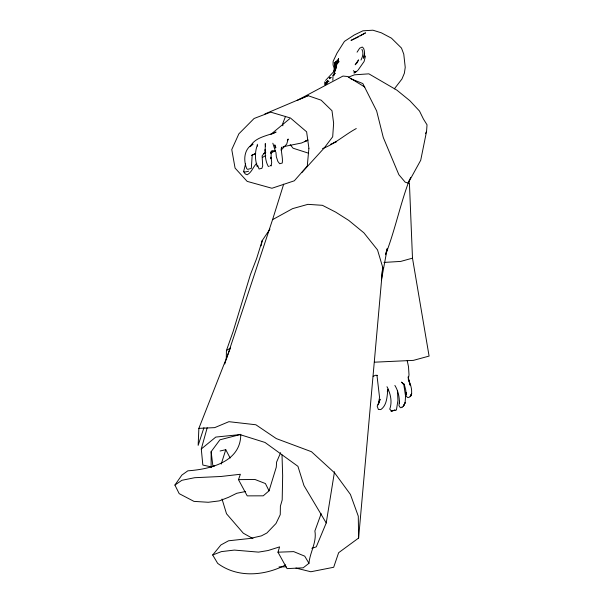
<?xml version="1.0" encoding="UTF-8"?>
<svg xmlns="http://www.w3.org/2000/svg" width="604" height="604" viewBox="0 0 604 604"><rect width="100%" height="100%" fill="white"/><g stroke="black" fill="none" stroke-linecap="round" stroke-linejoin="round"><path stroke-width="0.91" d="M211.113 467.202L211.143 451.664L219.924 439.81L239.977 434.601L264.997 442.453L297.931 466.318L303.955 485.541L326.228 522.966L316.285 546.831L311.845 548.341M334.699 73.794L334.933 73.167L333.038 75.44L332.827 80.34M335.514 69.15L334.51 66.901L334.729 66.432L335.303 68.456L334.51 66.901L335.416 64.93L335.144 63.782L336.436 63.571L334.359 64.039L335.847 65.806L334.948 64.371L335.144 63.782L334.518 65.338L336.436 63.571L335.522 63.495L335.409 61.631L339.138 61.57L334.51 66.901L335.514 69.15L334.729 66.432L336.436 63.571L334.88 63.684L334.246 62.529L337.493 62.899L337.681 61.88L335.733 63.669M336.617 64.424L337.493 62.899L336.202 63.382L335.197 65.134L335.469 66.327L336.617 64.424L336.262 61.797L334.359 64.039L335.114 63.677M334.065 71.959L334.238 67.859M226.273 358.799L226.44 350.516L233.121 331.543L250.426 274.571L256.617 258.572L262.242 240.513L269.943 229.135M230.6 347.579L198.867 428.364L198.157 445.352L203.948 427.67M240.754 434.284C240.988 462.022 210.094 469.24 187.836 470.826L181.864 475.076L174.911 485.065L179.199 493.657L193.975 501.38L208.282 502.271L219.312 500.882L228.576 497.296L236.783 493.272L245.503 491.528M350.169 78.49L362.823 83.556L376.654 110.977L383.276 137.486L398.844 174.662L405.201 182.189L408.168 183.065L420.716 160.249L426.567 131.34L427.028 124.824L423.412 119.003L419.493 111.03L409.837 100.694L396.911 90.162L368.87 73.839L354.473 74.82L348.493 77.146M252.208 154.964L251.317 168.403L247.67 169.362L246.742 168.697C243.216 160.226 243.895 148.788 253.053 144.092L250.169 146.666C255.137 137.025 267.074 136.074 276.058 132.072L271.921 133.967M225.926 360.46L272.57 219.66L292.6 208.629L307.904 204.348L322.408 205.315L335.65 212.102L348.787 220.437L363.887 232.827L377.523 249.92L382.709 267.308L358.61 538.043L338.633 552.705L333.68 567.269L310.856 571.754L295.937 568.077M337.84 60.883L338.61 58.754L337.84 60.883L336.783 60.415L337.923 60M382.709 267.308L381.388 280.135L387.262 248.531L385.662 253.839M334.155 71.906L334.563 68.916L333.061 65.005L333.136 61.344L337.009 53.114L344.439 41.382L354.337 34.941L362.883 30.827L372.917 30.2L381.298 32.797L391.46 38.173L401.486 48.071L403.766 54.134L405.231 67.338L404.378 73.212L401.947 79.003L394.382 88.833M334.012 75.5L334.903 69.445M389.671 409.338C392.487 401.864 390.531 393.68 386.99 386.719M334.495 471.747L326.228 522.966M271.211 165.775L271.694 162.363L271.053 157.153L270.992 158.754L271.324 150.962L270.962 153.59L272.6 151.008M281.154 149.475L281.524 147.157C280.89 152.533 283.042 157.787 282.279 163.027L279.697 163.752L277.87 161.427L276.36 156.859L275.907 152.132M324.756 81.857L324.733 84.847M364.605 53.341L363.661 58.112L364.605 53.341L364.288 50.517L363.616 48.343L362.249 47.014L359.652 48.207L357.062 52.186M334.51 66.901L335.197 65.134L336.118 64.87L336.285 63.865L336.617 64.16M245.586 163.873L243.593 171.627L245.209 173.914L247.195 174.76C251.989 172.208 253.031 166.757 256.768 163.276M327.451 82.023L327.738 80.664L328.954 81.427L325.677 82.522L325.548 84.809L327.451 82.023L327.519 82.967L326.115 83.616L325.677 82.522L327.738 80.664M261.102 245.851L262.242 240.513M334.941 67.656L335.356 65.859M365.503 56.013L364.091 61.517L358.089 70.094M285.669 564.899C264.575 575.884 237.599 578.217 217.659 563.358L212.691 554.993L221.404 551.611L234.39 550.085L258.52 552.124L268.048 550.531L279.599 546.884L277.968 552.192L287.059 568.621L303.193 567.813L308.961 563.306C309.89 552.305 316.979 542.173 314.88 530.984L321.169 513.664M211.755 467.013L202.838 465.042L201.283 448.999L207.187 427.753M336.307 66.772L335.069 71.144L336.685 65.738M387.504 390.916L387.934 389.467C386.938 396.322 387.164 405.148 380.814 409.58L378.414 409.512L377.19 406.205L380.15 399.274L378.195 404.816L379.38 401.139L378.429 403.51L379.554 397.387L376.941 375.129M283.676 184.167L272.57 219.66M334.563 68.916L333.687 71.71L325.571 80.43M257.244 145.428C254.677 152.223 255.031 159.962 257.236 166.795M221.215 464.091L225.768 449.708L220.083 450.992M224.763 364.001L225.632 361.343M409.021 180.958C399.954 205.247 394.948 230.6 385.511 254.745M280.641 452.675L276.587 462.113L276.277 467.179L269.044 490.81L263.238 495.824L247.217 495.869L238.482 479.644L240.369 474.268L220.905 476.488L194.647 477.711L181.872 480.301L174.911 485.065M285.533 116.338L282.589 124.009L282.876 125.768M360.996 60.045C362.702 56.7 363.834 52.82 361.909 49.332M408.168 183.065L410.629 177.516M425.465 133.703L426.567 131.34M357.568 61.94L358.557 59.894L355.175 64.764L357.243 62.62M403.336 406.379L405.125 402.694L403.336 406.379L405.125 402.694L405.556 396.141L403.736 384.174M387.285 391.649L388.508 389.195M287.33 140.596L288.191 139.018L286.711 144.077L281.034 150.253M334.518 65.338L335.824 63.858M329.98 77.818L329.414 78.694L331.007 77.357L329.437 77.976L331.007 77.357M212.691 554.993L220.898 544.967L228.531 540.791L249.996 538.466L261.396 535.876L266.87 533.015L275.99 523.517L280.248 514.661L280.399 506.167L282.189 499.991L282.664 475.68L282.008 454.948M353.906 72.963L354.729 71.974L356.481 71.544L357.553 70.577M333.038 75.44L334.933 73.167M301.804 172.578L324.272 147.92L332.691 136.783L333.627 123.254L331.989 110.728L321.154 100.181L308.048 95.666L264.862 113.96M334.759 73.371L333.28 74.919L334.782 73.612M270.879 134.337L289.656 118.754M201.283 448.999L215.787 437.077L239.977 434.601M354.246 72.986L356.481 71.544M270.562 152.895L272.872 151.408M356.269 128.546C344.703 134.828 334.963 143.926 322.536 148.576M336.285 63.865L335.137 64.379M226.44 350.516L230.335 348.168M360.075 35.953L365.548 32.85L351.022 40.43L358.512 36.844M262.506 157.365L265.76 155.621M282.71 147.293L284.235 146.485M255.726 153.544L251.347 155.47M265.805 152.306L264.378 152.971L262.106 155.9L262.702 165.858L261.925 168.297L259.078 168.984L257.546 165.111M330.38 144.401L336.315 141.781L333.725 142.642M308.048 95.666L297.123 100.43L342.959 76.066L347.549 76.512L364.808 87.059M307.813 140.264L301.479 143.02L283.238 146.697M373.174 376.3L375.688 375.212L377.289 375.65M255.039 153.831L252.97 154.692L255.439 154.186M409.399 182.77L412.487 258.157L400.746 261.411L383.985 262.423M391.143 411.105L394.888 410.124L391.143 411.105L390.463 409.603M248.667 171.181L245.043 172.057L243.593 171.627M271.113 152.253L275.454 151.272M391.785 410.946L396.413 410.033L397.938 400.452L397.492 391.09M263.548 153.567L265.216 153.303M271.558 151.362L275.281 150.924L272.849 143.216M271.702 151.242L275.281 150.924M198.867 428.364L214.699 427.632L228.908 421.683L255.862 424.763L276.33 438.602L311.468 451.709L334.676 472.94L350.418 494.442L358.278 516.163L358.61 538.043M277.968 552.192L293.71 551.618L304.733 556.171L308.961 563.306M374.472 362.189L413.363 360.377L429.089 356.088L412.487 258.157M238.482 479.644L254.948 479.47L265.398 483.54L269.044 490.81M279.018 566.907L286.19 566.831M214.518 466.031L212.85 465.82L211.143 451.664M269.173 166.47L268.229 166.334C264.416 159.479 265.277 151.076 265.299 143.586L265.443 146.017M308.689 153.242L293.091 148.222L290.169 144.613M252.978 538.625L243.306 533.196L226.523 513.77L222.023 499.04M270.101 165.217L270.924 165.949M404.408 384.786L401.517 382.106L403.6 384.491M353.355 70.668L354.729 71.974M335.915 65.61L334.82 64.062L335.847 65.806M335.771 64.311L336.118 64.87M225.768 449.708L230.162 458.036M394.888 385.42C398.179 390.856 399.584 397.107 399.38 403.464L399.478 401.222L398.965 405.646L400.376 407.73L402.377 407.458L402.166 406.296M275.922 147.648L274.752 144.862L275.371 148.161M410.003 385.042L408.145 377.606M404.144 383.985L405.722 389.874L406.25 394.729L406.341 392.472L406.039 396.149L407.881 397.636L409.603 397.054L411.241 395.62C412.562 390.048 410.66 384.325 408.289 379.312L409.006 374.888L408.515 366.779L407.209 360.603M410.033 384.854L408.161 376.813M257.327 144.273L257.402 146.123M308.893 148.29L307.277 166.092L294.314 180.8L271.943 188.259L247.157 181.374L235.077 168.101L231.762 149.565L238.867 133.839L254.11 118.475L270.705 112.14L290.433 117.999L306.628 131.823L308.893 148.29M411.686 393.415L410.214 396.398L411.686 393.415M307.844 139.939L304.575 141.668L307.813 140.007M265.428 152.548L265.133 149.656L265.428 152.548"/></g></svg>
